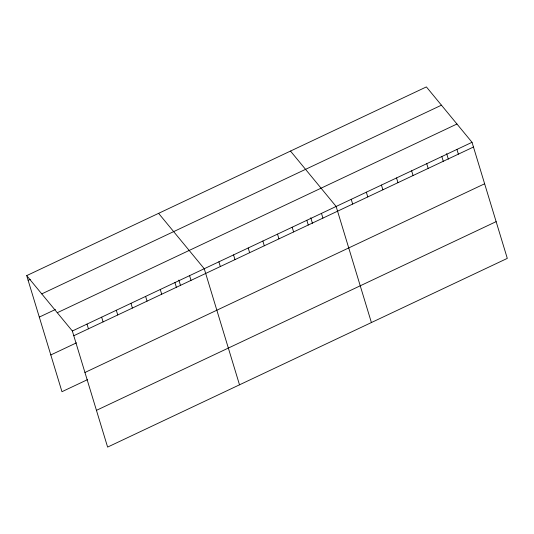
<?xml version="1.0" encoding="UTF-8"?>
<svg xmlns="http://www.w3.org/2000/svg" width="534" height="534" viewBox="0 0 534 534"><rect width="100%" height="100%" fill="white"/><g stroke="black" fill="none" stroke-linecap="round" stroke-linejoin="round"><path stroke-width="0.8" d="M26.7 275.617L426.386 86.908L472.029 142.298L507.3 258.383L107.614 447.091L72.344 331.007L26.7 275.617L61.971 391.702L87.616 379.594M28.135 280.343L30.338 279.309M41.759 293.894L441.451 105.185M39.302 317.096L55.423 309.48M57.278 312.724L456.971 124.015M72.344 331.007L472.029 142.298M73.779 335.732L473.464 147.024M50.803 354.956L76.449 342.848M84.946 372.485L484.632 183.776M96.447 410.346L496.133 221.637M290.496 151.069L336.133 206.458L371.404 322.543M158.598 213.34L204.242 268.729L239.512 384.82M456.93 149.427L458.366 154.152M446.658 153.625L448.333 159.145M441.832 156.555L443.267 161.281M426.733 163.684L428.168 168.41M411.634 170.813L413.069 175.539M396.535 177.942L397.97 182.668M381.436 185.071L382.871 189.797M366.337 192.2L367.772 196.926M351.232 199.329L352.674 204.055M321.481 213.373L322.916 218.106M310.761 217.785L312.443 223.305M306.823 220.295L308.265 225.021M292.171 227.217L293.607 231.943M277.513 234.132L278.955 238.865M262.861 241.054L264.297 245.78M248.203 247.97L249.638 252.702M233.552 254.892L234.987 259.624M218.893 261.814L220.328 266.539M189.583 275.651L191.018 280.377M178.87 280.063L180.545 285.583M174.932 282.566L176.367 287.299M160.273 289.488L161.709 294.221M145.615 296.41L147.057 301.136M130.963 303.325L132.399 308.058M116.305 310.247L117.747 314.973M101.654 317.163L103.089 321.895M86.995 324.085L88.437 328.817"/></g></svg>
